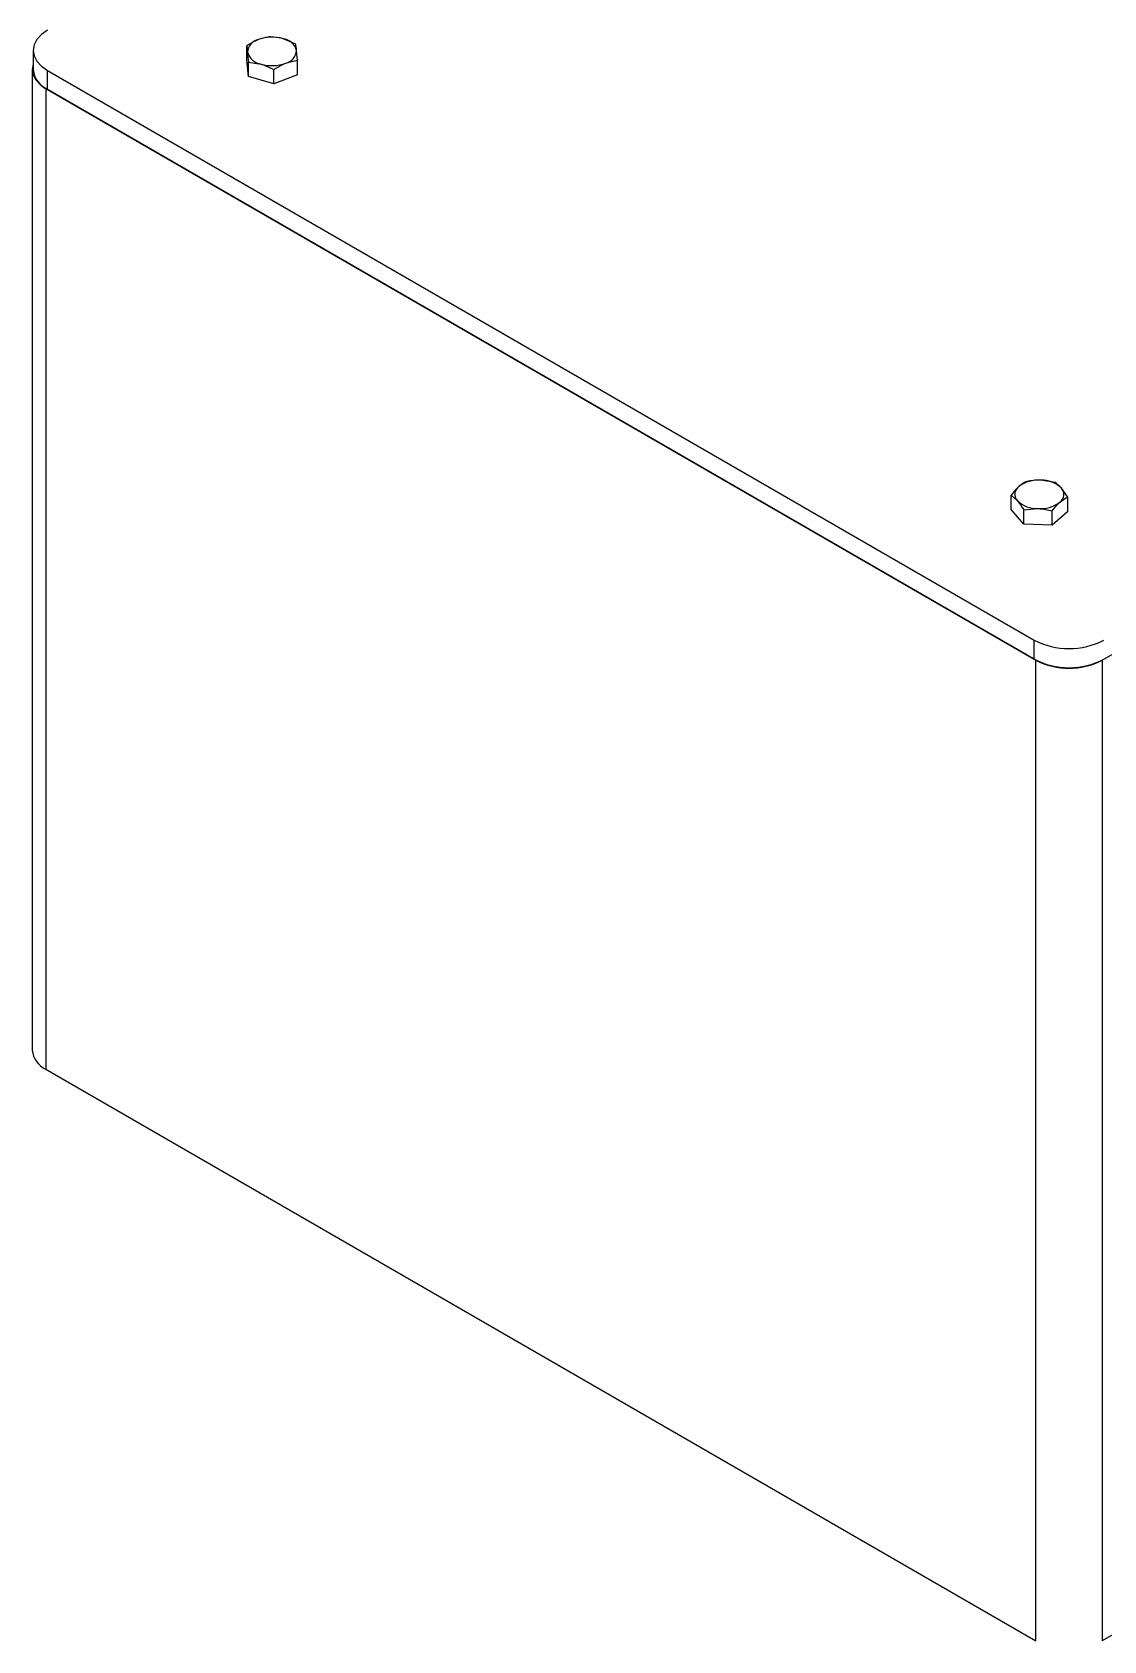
# Model space of a CAD drawing. Header units: metres. Extents: x 0 to 21025, y 0 to 14850.
# Drawn here: x 11283.1 to 11500.9, y 4099.7 to 4426.6 of the extents above; entities that cross this region are included whole.
import ezdxf

# ---------------------------------------------------------------- set-up
doc = ezdxf.new("R2010")
doc.units = ezdxf.units.M
doc.header["$LTSCALE"] = 25
doc.layers.add('SL4', color=4, linetype='Continuous')

msp = doc.modelspace()

# ---------------------------------------------------------------- linework, layer by layer
at = {"layer": 'SL4'}
for p, q in [((11283.345, 4422.875), (11283.345, 4418.986)), ((11326.73, 4420.885), (11326.73, 4423.787)), ((11326.73, 4423.787), (11326.905, 4422.488)), ((11336.711, 4424.137), (11334.128, 4425.246)), ((11337.062, 4420.811), (11336.887, 4422.839)), ((11283.146, 4418.987), (11283.146, 4219.751)), ((11286.274, 4418.793), (11486.752, 4303.059)), ((11286.274, 4414.904), (11286.274, 4418.793)), ((11327.081, 4417.558), (11326.73, 4420.885)), ((11327.081, 4417.558), (11327.081, 4420.46)), ((11327.081, 4420.46), (11329.664, 4420.081)), ((11332.247, 4416.07), (11332.247, 4418.972)), ((11337.062, 4417.909), (11337.062, 4420.811)), ((11332.247, 4416.07), (11327.081, 4417.558)), ((11337.062, 4417.909), (11332.247, 4416.07)), ((11285.944, 4415.104), (11285.936, 4415.099)), ((11487.09, 4298.975), (11285.936, 4415.099)), ((11285.936, 4415.099), (11285.936, 4215.863)), ((11286.274, 4414.904), (11486.752, 4299.17)), ((11490.984, 4335.078), (11488.103, 4335.544)), ((11493.562, 4332.095), (11492.273, 4333.951)), ((11482.036, 4329.599), (11482.036, 4332.5)), ((11482.036, 4332.5), (11483.325, 4331.374)), ((11493.562, 4329.194), (11493.562, 4332.095)), ((11484.614, 4326.616), (11482.036, 4329.599)), ((11484.614, 4329.518), (11487.495, 4329.781)), ((11484.614, 4326.616), (11484.614, 4329.518)), ((11490.377, 4326.414), (11490.377, 4329.316)), ((11493.562, 4329.194), (11490.377, 4326.414)), ((11490.377, 4326.414), (11484.614, 4326.616)), ((11500.56, 4298.975), (11532.548, 4317.441)), ((11486.752, 4299.17), (11486.752, 4303.059)), ((11487.098, 4298.98), (11487.09, 4298.975)), ((11487.09, 4099.739), (11487.09, 4298.975)), ((11500.551, 4298.981), (11500.56, 4298.975)), ((11500.56, 4298.975), (11500.56, 4099.739)), ((11285.936, 4215.863), (11487.09, 4099.739)), ((11532.548, 4118.205), (11500.56, 4099.739))]:
    msp.add_line(p, q, dxfattribs=at)
at = {"layer": 'SL4', "flags": 128}
for points in [[(11286.274, 4426.957), (11285.03, 4426.082), (11284.106, 4425.084), (11283.537, 4424.001), (11283.345, 4422.875), (11283.537, 4421.749), (11284.106, 4420.666), (11285.03, 4419.668), (11286.274, 4418.793)], [(11283.345, 4420.104), (11283.329, 4420.06), (11283.146, 4418.987), (11283.329, 4417.915), (11283.871, 4416.883), (11284.751, 4415.932), (11285.936, 4415.099)]]:
    msp.add_lwpolyline(points, dxfattribs=at)
at = {"layer": 'SL4'}
for centre, radius, start, end in [((11331.907, 4417.372), 8.182, 74.243, 109.78034), ((11329.728, 4422.304), 2.829, 102.04416, 176.27896), ((11330.16, 4423.434), 3.39, 196.19873, 261.57314), ((11333.632, 4421.893), 3.39, 16.19873, 81.57314), ((11334.064, 4423.022), 2.829, 282.04416, 356.27896), ((11288.349, 4419.485), 5.029, 185.6948, 245.62534), ((11331.886, 4427.955), 8.182, 254.243, 289.78034), ((11484.744, 4332.681), 1.929, 125.32215, 222.64469), ((11487.592, 4328.907), 6.656, 85.59866, 126.53982), ((11488.244, 4329.656), 5.889, 46.83055, 91.37222), ((11490.854, 4332.644), 1.929, 305.32215, 42.64469), ((11487.354, 4335.669), 5.889, 226.83055, 271.37222), ((11488.006, 4336.418), 6.656, 265.59866, 306.53982), ((11493.823, 4316.706), 15.37, 242.60967, 297.39033), ((11493.823, 4312.817), 15.37, 242.60967, 297.39033), ((11493.825, 4311.974), 14.64, 242.60967, 297.39033), ((11287.913, 4220.227), 4.79, 185.6948, 245.62534)]:
    msp.add_arc(centre, radius, start, end, dxfattribs=at)
for points, knots in [([(11331.545, 4425.625), (11331.38, 4425.608), (11330.596, 4425.523), (11329.781, 4425.27), (11329.138, 4425.071)], [0, 0, 0, 0, 0.21100076, 1, 1, 1, 1]), ([(11334.128, 4425.246), (11334.067, 4425.263), (11333.195, 4425.509), (11332.34, 4425.57), (11331.545, 4425.625)], [0, 0, 0, 0, 0.0702006, 1, 1, 1, 1]), ([(11329.138, 4425.071), (11328.949, 4424.995), (11328.134, 4424.666), (11327.34, 4424.169), (11326.73, 4423.787)], [0, 0, 0, 0, 0.23184927, 1, 1, 1, 1]), ([(11326.905, 4422.488), (11326.909, 4422.448), (11326.969, 4421.881), (11327.027, 4421.145), (11327.081, 4420.46)], [0, 0, 0, 0, 0.0702006, 1, 1, 1, 1]), ([(11336.887, 4422.839), (11336.883, 4422.878), (11336.823, 4423.434), (11336.765, 4423.799), (11336.711, 4424.137)], [0, 0, 0, 0, 0.0702006, 1, 1, 1, 1]), ([(11329.664, 4420.081), (11329.725, 4420.063), (11330.597, 4419.806), (11331.452, 4419.374), (11332.247, 4418.972)], [0, 0, 0, 0, 0.0702006, 1, 1, 1, 1]), ([(11332.247, 4418.972), (11332.857, 4419.354), (11333.651, 4419.851), (11334.466, 4420.18), (11334.654, 4420.256)], [0, 0, 0, 0, 0.7681507, 1, 1, 1, 1]), ([(11334.654, 4420.256), (11335.298, 4420.455), (11336.113, 4420.709), (11336.897, 4420.793), (11337.062, 4420.811)], [0, 0, 0, 0, 0.7889992, 1, 1, 1, 1]), ([(11483.629, 4334.255), (11483.504, 4334.142), (11482.965, 4333.654), (11482.44, 4333.002), (11482.036, 4332.5)], [0, 0, 0, 0, 0.2318493, 1, 1, 1, 1]), ([(11485.221, 4335.28), (11485.112, 4335.23), (11484.593, 4334.993), (11484.054, 4334.58), (11483.629, 4334.255)], [0, 0, 0, 0, 0.21100076, 1, 1, 1, 1]), ([(11488.103, 4335.544), (11488.034, 4335.546), (11487.061, 4335.575), (11486.108, 4335.422), (11485.221, 4335.28)], [0, 0, 0, 0, 0.0702006, 1, 1, 1, 1]), ([(11492.273, 4333.951), (11492.242, 4333.986), (11491.807, 4334.485), (11491.381, 4334.792), (11490.984, 4335.078)], [0, 0, 0, 0, 0.0702006, 1, 1, 1, 1]), ([(11483.325, 4331.374), (11483.356, 4331.338), (11483.791, 4330.829), (11484.217, 4330.15), (11484.614, 4329.518)], [0, 0, 0, 0, 0.0702006, 1, 1, 1, 1]), ([(11490.377, 4329.316), (11490.78, 4329.817), (11491.305, 4330.469), (11491.844, 4330.957), (11491.969, 4331.07)], [0, 0, 0, 0, 0.7681507, 1, 1, 1, 1]), ([(11491.969, 4331.07), (11492.395, 4331.395), (11492.934, 4331.808), (11493.452, 4332.045), (11493.562, 4332.095)], [0, 0, 0, 0, 0.7889992, 1, 1, 1, 1]), ([(11487.495, 4329.781), (11487.564, 4329.779), (11488.537, 4329.739), (11489.49, 4329.52), (11490.377, 4329.316)], [0, 0, 0, 0, 0.0702006, 1, 1, 1, 1])]:
    msp.add_open_spline(points, degree=3, knots=knots, dxfattribs=at)

doc.saveas('drawing.dxf')
